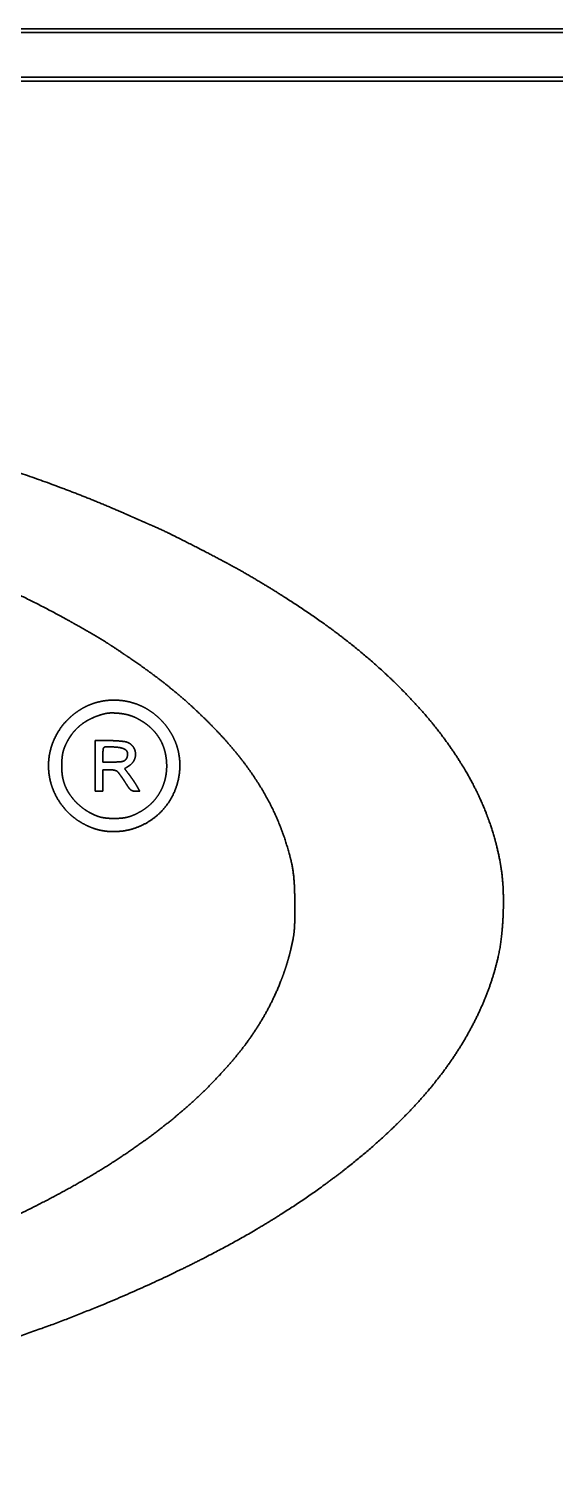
# Model space of a CAD drawing. Extents: x 5997 to 10491, y -672 to 3388.
# Drawn here: x 8859.4 to 8894.6, y 1992.6 to 2088.3 of the extents above; entities that cross this region are included whole.
import ezdxf

# ---------------------------------------------------------------- set-up
doc = ezdxf.new("R2010")
doc.units = 0
doc.header["$LTSCALE"] = 5
doc.layers.add('1', color=7, linetype='CONTINUOUS', true_color=0xffffff)

msp = doc.modelspace()

# ---------------------------------------------------------------- linework, layer by layer
at = {"layer": '1', "color": 7, "linetype": 'Continuous', "lineweight": 35}
for p, q in [((8376.073, 2088.076), (9230.073, 2088.076)), ((9094.065, 2088.326), (8512.081, 2088.326)), ((8512.073, 2085.076), (9230.073, 2085.076)), ((9091.573, 2084.826), (8514.573, 2084.826))]:
    msp.add_line(p, q, dxfattribs=at)
for points, weights, knots in [([(8808.28, 2067.027), (8810.656, 2066.961), (8813.031, 2066.859), (8817.686, 2066.586), (8819.964, 2066.413), (8824.459, 2065.991), (8826.676, 2065.743), (8831.084, 2065.17), (8833.274, 2064.845), (8838.283, 2064.006), (8841.095, 2063.457), (8846.64, 2062.218), (8849.371, 2061.526), (8854.636, 2060.032), (8857.17, 2059.231), (8861.927, 2057.57), (8864.142, 2056.692), (8866.443, 2055.668), (8866.566, 2055.613), (8866.817, 2055.502), (8866.944, 2055.447), (8867.184, 2055.342), (8867.297, 2055.292), (8867.484, 2055.211), (8867.557, 2055.18), (8868.027, 2054.981), (8868.417, 2054.802), (8869.433, 2054.299), (8870.062, 2053.982), (8871.336, 2053.328), (8871.98, 2052.99), (8873.108, 2052.389), (8873.589, 2052.121), (8875.695, 2050.899), (8877.283, 2049.885), (8880.208, 2047.837), (8881.53, 2046.789), (8883.928, 2044.643), (8884.998, 2043.55), (8886.918, 2041.312), (8887.749, 2040.162), (8888.813, 2038.4), (8889.117, 2037.838), (8889.667, 2036.693), (8889.912, 2036.112), (8890.338, 2034.941), (8890.519, 2034.354), (8890.815, 2033.184), (8890.927, 2032.602), (8891.068, 2031.56), (8891.105, 2031.102), (8891.133, 2030.119), (8891.129, 2029.596), (8891.083, 2028.556), (8891.042, 2028.04), (8890.93, 2027.085), (8890.853, 2026.648), (8890.536, 2025.305), (8890.251, 2024.414), (8889.528, 2022.645), (8889.097, 2021.77), (8888.093, 2020.04), (8887.521, 2019.189), (8886.235, 2017.522), (8885.529, 2016.705), (8883.653, 2014.767), (8882.46, 2013.675), (8879.864, 2011.575), (8878.473, 2010.562), (8875.468, 2008.596), (8873.859, 2007.647), (8870.389, 2005.81), (8868.538, 2004.91), (8863.268, 2002.572), (8859.799, 2001.26), (8852.354, 1998.912), (8848.399, 1997.843), (8840.153, 1995.978), (8835.868, 1995.185), (8827.118, 1993.918), (8822.659, 1993.436), (8817.146, 1993.04), (8816.106, 1992.97), (8814.27, 1992.853), (8813.474, 1992.81), (8811.865, 1992.737), (8811.053, 1992.707), (8809.143, 1992.655), (8808.045, 1992.628), (8804.089, 1992.548), (8801.231, 1992.551), (8798.373, 1992.614)], [0.500030023501, 0.499989992166, 0.499989992166, 0.499979215722, 0.499979215722, 0.499976587102, 0.499976587102, 0.49997422202, 0.49997422202, 0.499909023712, 0.499909023712, 0.499896145293, 0.499896145293, 0.499881921622, 0.499881921622, 0.499745873454, 0.499745873454, 0.500029642454, 0.500029642454, 0.500029692131, 0.500029692131, 0.500029694945, 0.500029694945, 0.500026212039, 0.500026212039, 0.499883684514, 0.499883684514, 0.500021092684, 0.500021092684, 0.500019726441, 0.500019726441, 0.499977454889, 0.499977454889, 0.499726034466, 0.499726034466, 0.499441853347, 0.499441853347, 0.499303232153, 0.499303232153, 0.498885526052, 0.498885526052, 0.499653759918, 0.499653759918, 0.499622993922, 0.499622993922, 0.499601925439, 0.499601925439, 0.499492528859, 0.499492528859, 0.499561310037, 0.499561310037, 0.499812975737, 0.499812975737, 0.499810926925, 0.499810926925, 0.499478101841, 0.499478101841, 0.499009815084, 0.499009815084, 0.499237143866, 0.499237143866, 0.499315530735, 0.499315530735, 0.499508331187, 0.499508331187, 0.499413477283, 0.499413477283, 0.499605966592, 0.499605966592, 0.499674359563, 0.499674359563, 0.49982999087, 0.49982999087, 0.499506877199, 0.499506877199, 0.499742119769, 0.499742119769, 0.499772482911, 0.499772482911, 0.499813480433, 0.499813480433, 0.500027169501, 0.500027169501, 0.500016239485, 0.500016239485, 0.500017086958, 0.500017086958, 0.500027800524, 0.500027800524, 0.499954908637, 0.499954908637, 0.500030023501], [0, 0, 0, 0, 0.035336, 0.035336, 0.069292, 0.069292, 0.102438, 0.102438, 0.135341, 0.135341, 0.177898, 0.177898, 0.219732, 0.219732, 0.259177, 0.259177, 0.294531, 0.294531, 0.296541, 0.296541, 0.298598, 0.298598, 0.300427, 0.300427, 0.301618, 0.301618, 0.307987, 0.307987, 0.318435, 0.318435, 0.329226, 0.329226, 0.337397, 0.337397, 0.365318, 0.365318, 0.390298, 0.390298, 0.412919, 0.412919, 0.433848, 0.433848, 0.443268, 0.443268, 0.452557, 0.452557, 0.461604, 0.461604, 0.470306, 0.470306, 0.477059, 0.477059, 0.484737, 0.484737, 0.492336, 0.492336, 0.498837, 0.498837, 0.512522, 0.512522, 0.526769, 0.526769, 0.541715, 0.541715, 0.557447, 0.557447, 0.580977, 0.580977, 0.605998, 0.605998, 0.633146, 0.633146, 0.66302, 0.66302, 0.716814, 0.716814, 0.77621, 0.77621, 0.839341, 0.839341, 0.904292, 0.904292, 0.91939, 0.91939, 0.930937, 0.930937, 0.942706, 0.942706, 0.958614, 0.958614, 1, 1, 1, 1]), ([(8797.485, 2061.132), (8798.159, 2061.155), (8798.833, 2061.165), (8801.218, 2061.154), (8802.928, 2061.143), (8806.367, 2061.115), (8808.097, 2061.099), (8810.398, 2061.074), (8810.969, 2061.053), (8812.746, 2060.945), (8813.951, 2060.866), (8816.151, 2060.712), (8817.146, 2060.635), (8819.032, 2060.473), (8819.924, 2060.388), (8821.703, 2060.203), (8822.591, 2060.103), (8826.949, 2059.57), (8830.403, 2059.028), (8837.084, 2057.747), (8840.303, 2056.996), (8846.453, 2055.298), (8849.378, 2054.353), (8854.892, 2052.308), (8857.464, 2051.185), (8860.371, 2049.715), (8860.771, 2049.507), (8861.625, 2049.048), (8862.08, 2048.799), (8862.957, 2048.309), (8863.379, 2048.068), (8864.079, 2047.663), (8864.355, 2047.494), (8865.421, 2046.8), (8866.206, 2046.269), (8867.629, 2045.265), (8868.262, 2044.787), (8869.448, 2043.83), (8870, 2043.352), (8871.084, 2042.341), (8871.618, 2041.81), (8872.647, 2040.717), (8873.135, 2040.149), (8874.034, 2039.003), (8874.439, 2038.425), (8875.169, 2037.254), (8875.493, 2036.664), (8876.063, 2035.466), (8876.306, 2034.861), (8876.641, 2033.85), (8876.76, 2033.454), (8876.952, 2032.737), (8877.02, 2032.414), (8877.119, 2031.75), (8877.152, 2031.408), (8877.186, 2030.607), (8877.196, 2030.147), (8877.194, 2029.341), (8877.191, 2028.994), (8877.182, 2028.453), (8877.172, 2028.258), (8877.141, 2027.9), (8877.118, 2027.736), (8877.048, 2027.363), (8877.004, 2027.152), (8876.749, 2026.067), (8876.474, 2025.212), (8876.129, 2024.382), (8875.78, 2023.54), (8875.366, 2022.728), (8874.383, 2021.125), (8873.818, 2020.338), (8872.513, 2018.775), (8871.785, 2017.994), (8870.175, 2016.445), (8869.293, 2015.681), (8867.381, 2014.194), (8866.358, 2013.465), (8864.169, 2012.041), (8863.004, 2011.347), (8860.528, 2009.998), (8859.221, 2009.337), (8856.468, 2008.051), (8855.02, 2007.432), (8851.977, 2006.244), (8850.386, 2005.67), (8847.086, 2004.577), (8845.38, 2004.058), (8841.877, 2003.087), (8840.083, 2002.633), (8833.304, 2001.075), (8828.273, 2000.207), (8817.852, 1998.991), (8812.478, 1998.617), (8801.649, 1998.37), (8796.204, 1998.498), (8785.5, 1999.245), (8780.255, 1999.879), (8774.882, 2000.807), (8774.716, 2000.836), (8774.39, 2000.894), (8774.23, 2000.922), (8773.932, 2000.976), (8773.796, 2001.001), (8773.586, 2001.04), (8773.513, 2001.054), (8773.37, 2001.084), (8773.301, 2001.098), (8773.116, 2001.134), (8773, 2001.156), (8772.752, 2001.203), (8772.619, 2001.229), (8772.352, 2001.279), (8772.218, 2001.303), (8771.126, 2001.505), (8770.171, 2001.7), (8768.122, 2002.158), (8767.026, 2002.417), (8764.811, 2002.969), (8763.691, 2003.262), (8761.538, 2003.853), (8760.506, 2004.153), (8756.553, 2005.366), (8753.674, 2006.403), (8748.281, 2008.64), (8745.787, 2009.867), (8741.251, 2012.469), (8739.218, 2013.838), (8737.289, 2015.349), (8735.644, 2016.637), (8734.159, 2018.107), (8732.855, 2019.739), (8732.001, 2020.807), (8731.251, 2021.951), (8730.612, 2023.16), (8730.028, 2024.263), (8729.586, 2025.43), (8729.292, 2026.642), (8729.011, 2027.795), (8728.886, 2028.975), (8728.917, 2030.162), (8728.948, 2031.359), (8729.132, 2032.542), (8729.466, 2033.692), (8730.018, 2035.592), (8730.906, 2037.36), (8732.101, 2038.936), (8733.499, 2040.782), (8735.096, 2042.458), (8736.873, 2043.942), (8738.962, 2045.687), (8741.206, 2047.225), (8743.587, 2048.544), (8746.326, 2050.061), (8749.155, 2051.404), (8755.302, 2053.866), (8758.61, 2054.986), (8765.614, 2056.94), (8769.296, 2057.799), (8776.958, 2059.244), (8780.933, 2059.828), (8789.103, 2060.693), (8793.29, 2060.986), (8797.485, 2061.132)], [0.500157034642, 0.500092889428, 0.500092889428, 0.500156542567, 0.500156542567, 0.500156670447, 0.500156670447, 0.50005351714, 0.50005351714, 0.500153712399, 0.500153712399, 0.500146671973, 0.500146671973, 0.50014348262, 0.50014348262, 0.500143228926, 0.500143228926, 0.499966645085, 0.499966645085, 0.499890070941, 0.499890070941, 0.499849972728, 0.499849972728, 0.499627091984, 0.499627091984, 0.500131127321, 0.500131127321, 0.500145808234, 0.500145808234, 0.50014649775, 0.50014649775, 0.500047569593, 0.500047569593, 0.500097309707, 0.500097309707, 0.499984497395, 0.499984497395, 0.499943596309, 0.499943596309, 0.499979203411, 0.499979203411, 0.4998189096, 0.4998189096, 0.499675398445, 0.499675398445, 0.499624158782, 0.499624158782, 0.499511447573, 0.499511447573, 0.500017008034, 0.500017008034, 0.499623556101, 0.499623556101, 0.499687530675, 0.499687530675, 0.500072913624, 0.500072913624, 0.500148587776, 0.500148587776, 0.499947229709, 0.499947229709, 0.499757015064, 0.499757015064, 0.500072778777, 0.500072778777, 0.49904828278, 0.49904828278, 0.500157034642, 0.499136931431, 0.499136931431, 0.499271663627, 0.499271663627, 0.499662531504, 0.499662531504, 0.499696432212, 0.499696432212, 0.499861025559, 0.499861025559, 0.499903707319, 0.499903707319, 0.499997454828, 0.499997454828, 0.499982238332, 0.499982238332, 0.500043396308, 0.500043396308, 0.500054296498, 0.500054296498, 0.500074597507, 0.500074597507, 0.499655797189, 0.499655797189, 0.499793699165, 0.499793699165, 0.4998007877, 0.4998007877, 0.499729536603, 0.499729536603, 0.500156435318, 0.500156435318, 0.500156300812, 0.500156300812, 0.500156404589, 0.500156404589, 0.50013743034, 0.50013743034, 0.50015032488, 0.50015032488, 0.500156654506, 0.500156654506, 0.500156633065, 0.500156633065, 0.500156642326, 0.500156642326, 0.500099237437, 0.500099237437, 0.500132496936, 0.500132496936, 0.500133323127, 0.500133323127, 0.500120112773, 0.500120112773, 0.499776676003, 0.499776676003, 0.499480123441, 0.499480123441, 0.499296370468, 0.499296370468, 0.500157034642, 0.497917649008, 0.497917649008, 0.500157034642, 0.498685529313, 0.498685529313, 0.500157034642, 0.497593687155, 0.497593687155, 0.500157034642, 0.497251529565, 0.497251529565, 0.500157034642, 0.497410939772, 0.497410939772, 0.500157034642, 0.494605365868, 0.494605365868, 0.500157034642, 0.498019896791, 0.498019896791, 0.500157034642, 0.49865079626, 0.49865079626, 0.500157034642, 0.499507338711, 0.499507338711, 0.499663510549, 0.499663510549, 0.499850744442, 0.499850744442, 0.499884575698, 0.499884575698, 0.499947655119, 0.499947655119, 0.500157034642], [0, 0, 0, 0, 0.005686, 0.005686, 0.020099, 0.020099, 0.034681, 0.034681, 0.039499, 0.039499, 0.049687, 0.049687, 0.058096, 0.058096, 0.06565, 0.06565, 0.073182, 0.073182, 0.10267, 0.10267, 0.130554, 0.130554, 0.1565, 0.1565, 0.180203, 0.180203, 0.184015, 0.184015, 0.188401, 0.188401, 0.192508, 0.192508, 0.195241, 0.195241, 0.203261, 0.203261, 0.209971, 0.209971, 0.216148, 0.216148, 0.222519, 0.222519, 0.228862, 0.228862, 0.234846, 0.234846, 0.240559, 0.240559, 0.246098, 0.246098, 0.249609, 0.249609, 0.252411, 0.252411, 0.255329, 0.255329, 0.259246, 0.259246, 0.2622, 0.2622, 0.263859, 0.263859, 0.265267, 0.265267, 0.267104, 0.267104, 0.274775, 0.274775, 0.274775, 0.282569, 0.282569, 0.290873, 0.290873, 0.300039, 0.300039, 0.310066, 0.310066, 0.320871, 0.320871, 0.332539, 0.332539, 0.345148, 0.345148, 0.358713, 0.358713, 0.373293, 0.373293, 0.388669, 0.388669, 0.404623, 0.404623, 0.448646, 0.448646, 0.495137, 0.495137, 0.54218, 0.54218, 0.58785, 0.58785, 0.589308, 0.589308, 0.590717, 0.590717, 0.59192, 0.59192, 0.592565, 0.592565, 0.593177, 0.593177, 0.594196, 0.594196, 0.595366, 0.595366, 0.596542, 0.596542, 0.604976, 0.604976, 0.614713, 0.614713, 0.62473, 0.62473, 0.634034, 0.634034, 0.660512, 0.660512, 0.684583, 0.684583, 0.705835, 0.705835, 0.705835, 0.723985, 0.723985, 0.723985, 0.73592, 0.73592, 0.73592, 0.746841, 0.746841, 0.746841, 0.75728, 0.75728, 0.75728, 0.767877, 0.767877, 0.767877, 0.785479, 0.785479, 0.785479, 0.806311, 0.806311, 0.806311, 0.830901, 0.830901, 0.830901, 0.859279, 0.859279, 0.890965, 0.890965, 0.925307, 0.925307, 0.961825, 0.961825, 1, 1, 1, 1]), ([(8864.277, 2034.769), (8864.078, 2034.806), (8863.883, 2034.861), (8863.693, 2034.932), (8863.488, 2035.009), (8863.288, 2035.1), (8862.9, 2035.31), (8862.713, 2035.428), (8862.362, 2035.685), (8862.201, 2035.823), (8862.051, 2035.973), (8861.638, 2036.387), (8861.312, 2036.871), (8861.084, 2037.409), (8860.859, 2037.94), (8860.743, 2038.506), (8860.742, 2039.083), (8860.74, 2039.659), (8860.853, 2040.223), (8861.076, 2040.754), (8861.301, 2041.29), (8861.624, 2041.773), (8862.035, 2042.184), (8862.302, 2042.45), (8862.599, 2042.682), (8862.923, 2042.876), (8863.241, 2043.066), (8863.581, 2043.213), (8863.937, 2043.315), (8864.292, 2043.416), (8864.658, 2043.471), (8865.028, 2043.477), (8865.403, 2043.484), (8865.776, 2043.444), (8866.142, 2043.358)], [0.502984013005, 0.50173822053, 0.50173822053, 0.502984013005, 0.502196666825, 0.502196666825, 0.502216180144, 0.502216180144, 0.5019745129, 0.5019745129, 0.502984013005, 0.496837136294, 0.496837136294, 0.502984013005, 0.496353686549, 0.496353686549, 0.502984013005, 0.496313684804, 0.496313684804, 0.502984013005, 0.496684884173, 0.496684884173, 0.502984013005, 0.500440868721, 0.500440868721, 0.502984013005, 0.500145314376, 0.500145314376, 0.502984013005, 0.500134204692, 0.500134204692, 0.502984013005, 0.500387375114, 0.500387375114, 0.502984013005], [0, 0, 0, 0, 0.045287, 0.045287, 0.045287, 0.094084, 0.094084, 0.143524, 0.143524, 0.190674, 0.190674, 0.190674, 0.31883, 0.31883, 0.31883, 0.443766, 0.443766, 0.443766, 0.566767, 0.566767, 0.566767, 0.689351, 0.689351, 0.689351, 0.768493, 0.768493, 0.768493, 0.845779, 0.845779, 0.845779, 0.9225, 0.9225, 0.9225, 1, 1, 1, 1]), ([(8864.046, 2042.431), (8864.154, 2042.469), (8864.273, 2042.507), (8864.482, 2042.566), (8864.573, 2042.586), (8864.755, 2042.612), (8864.845, 2042.619), (8865.051, 2042.62), (8865.167, 2042.616), (8865.459, 2042.598), (8865.635, 2042.576), (8865.965, 2042.516), (8866.119, 2042.476), (8866.27, 2042.423), (8866.421, 2042.37), (8866.568, 2042.305), (8866.868, 2042.144), (8867.021, 2042.051), (8867.169, 2041.949), (8867.401, 2041.789), (8867.612, 2041.604), (8867.799, 2041.395), (8867.981, 2041.192), (8868.136, 2040.967), (8868.261, 2040.724), (8868.387, 2040.478), (8868.48, 2040.218), (8868.541, 2039.948), (8868.604, 2039.665), (8868.636, 2039.376), (8868.637, 2039.085), (8868.637, 2038.718), (8868.584, 2038.354), (8868.478, 2038.001), (8868.376, 2037.66), (8868.22, 2037.339), (8868.014, 2037.048), (8867.807, 2036.753), (8867.555, 2036.495), (8867.265, 2036.28), (8866.962, 2036.055), (8866.63, 2035.873), (8866.277, 2035.738), (8866.114, 2035.676), (8865.946, 2035.634), (8865.774, 2035.612), (8865.561, 2035.584), (8865.347, 2035.57), (8864.918, 2035.569), (8864.704, 2035.582), (8864.491, 2035.609), (8864.32, 2035.63), (8864.152, 2035.672), (8863.991, 2035.733), (8863.732, 2035.831), (8863.486, 2035.956), (8863.255, 2036.107), (8863.021, 2036.259), (8862.805, 2036.435), (8862.609, 2036.633), (8862.417, 2036.826), (8862.248, 2037.038), (8862.102, 2037.267), (8861.964, 2037.483), (8861.855, 2037.716), (8861.777, 2037.96), (8861.718, 2038.144), (8861.678, 2038.332), (8861.655, 2038.524), (8861.63, 2038.742), (8861.619, 2038.962), (8861.626, 2039.397), (8861.644, 2039.611), (8861.676, 2039.824), (8861.702, 2039.998), (8861.748, 2040.167), (8861.815, 2040.33), (8861.917, 2040.58), (8862.043, 2040.819), (8862.192, 2041.045), (8862.333, 2041.258), (8862.497, 2041.453), (8862.683, 2041.629), (8862.869, 2041.805), (8863.074, 2041.958), (8863.296, 2042.087), (8863.532, 2042.224), (8863.779, 2042.338), (8864.046, 2042.431)], [0.500600324476, 0.501000025886, 0.501000025886, 0.500378357561, 0.500378357561, 0.500310553394, 0.500310553394, 0.500945762906, 0.500945762906, 0.500576622103, 0.500576622103, 0.50010623444, 0.50010623444, 0.501136119112, 0.500123591568, 0.500123591568, 0.500621232719, 0.500621232719, 0.501136119112, 0.498810019202, 0.498810019202, 0.501136119112, 0.498366978926, 0.498366978926, 0.501136119112, 0.498450896607, 0.498450896607, 0.501136119112, 0.499147834731, 0.499147834731, 0.501136119112, 0.497558161432, 0.497558161432, 0.501136119112, 0.496800818883, 0.496800818883, 0.501136119112, 0.496922450778, 0.496922450778, 0.501136119112, 0.497997960348, 0.497997960348, 0.501136119112, 0.498800204385, 0.498800204385, 0.501136119112, 0.50047809343, 0.50047809343, 0.500477842155, 0.500477842155, 0.501136119112, 0.498748917252, 0.498748917252, 0.501136119112, 0.499192505917, 0.499192505917, 0.501136119112, 0.499294688511, 0.499294688511, 0.501136119112, 0.499195446987, 0.499195446987, 0.501136119112, 0.49839273919, 0.49839273919, 0.501136119112, 0.499546327971, 0.499546327971, 0.501136119112, 0.500420613542, 0.500420613542, 0.500404853969, 0.500404853969, 0.501136119112, 0.498730449813, 0.498730449813, 0.501136119112, 0.499554047983, 0.499554047983, 0.501136119112, 0.498910727409, 0.498910727409, 0.501136119112, 0.49892979442, 0.49892979442, 0.501136119112, 0.499621293629, 0.499621293629, 0.500600324476], [0, 0, 0, 0, 0.01592, 0.01592, 0.027799, 0.027799, 0.039392, 0.039392, 0.054281, 0.054281, 0.076933, 0.076933, 0.097419, 0.097419, 0.097419, 0.118081, 0.118081, 0.141255, 0.141255, 0.141255, 0.177524, 0.177524, 0.177524, 0.212932, 0.212932, 0.212932, 0.248989, 0.248989, 0.248989, 0.287078, 0.287078, 0.287078, 0.335515, 0.335515, 0.335515, 0.382796, 0.382796, 0.382796, 0.431022, 0.431022, 0.431022, 0.482057, 0.482057, 0.482057, 0.505615, 0.505615, 0.505615, 0.534893, 0.534893, 0.564175, 0.564175, 0.564175, 0.587791, 0.587791, 0.587791, 0.625746, 0.625746, 0.625746, 0.664191, 0.664191, 0.664191, 0.701794, 0.701794, 0.701794, 0.737452, 0.737452, 0.737452, 0.764392, 0.764392, 0.764392, 0.795263, 0.795263, 0.825417, 0.825417, 0.825417, 0.850154, 0.850154, 0.850154, 0.888327, 0.888327, 0.888327, 0.924523, 0.924523, 0.924523, 0.961007, 0.961007, 0.961007, 1, 1, 1, 1]), ([(8866.142, 2043.358), (8866.563, 2043.258), (8866.965, 2043.095), (8867.337, 2042.873), (8867.716, 2042.645), (8868.06, 2042.365), (8868.359, 2042.039), (8868.657, 2041.713), (8868.906, 2041.348), (8869.099, 2040.951), (8869.287, 2040.564), (8869.412, 2040.152), (8869.472, 2039.725), (8869.57, 2039.027), (8869.502, 2038.325), (8869.27, 2037.659), (8869.039, 2036.993), (8868.658, 2036.4), (8868.148, 2035.913), (8867.638, 2035.427), (8867.027, 2035.073), (8866.351, 2034.874), (8865.675, 2034.674), (8864.97, 2034.638), (8864.277, 2034.769)], [0.502984013005, 0.499005328998, 0.499005328998, 0.502984013005, 0.499493417369, 0.499493417369, 0.502984013005, 0.499474381465, 0.499474381465, 0.502984013005, 0.498884851761, 0.498884851761, 0.502984013005, 0.493620699736, 0.493620699736, 0.502984013005, 0.493588395947, 0.493588395947, 0.502984013005, 0.49358948396, 0.49358948396, 0.502984013005, 0.493624268519, 0.493624268519, 0.502984013005], [0, 0, 0, 0, 0.099343, 0.099343, 0.099343, 0.200128, 0.200128, 0.200128, 0.29997, 0.29997, 0.29997, 0.396519, 0.396519, 0.396519, 0.551718, 0.551718, 0.551718, 0.703934, 0.703934, 0.703934, 0.853314, 0.853314, 0.853314, 1, 1, 1, 1]), ([(8863.864, 2040.779), (8864.167, 2040.777), (8864.47, 2040.776), (8864.897, 2040.773), (8865.021, 2040.77), (8865.264, 2040.759), (8865.384, 2040.751), (8865.606, 2040.732), (8865.708, 2040.721), (8865.81, 2040.708), (8865.868, 2040.7), (8865.925, 2040.687), (8865.98, 2040.668)], [0.510448652241, 0.510448652241, 0.510448652241, 0.51038241065, 0.51038241065, 0.510370768593, 0.510370768593, 0.510377154404, 0.510377154404, 0.510448652241, 0.508744010332, 0.508744010332, 0.510448652241], [0, 0, 0, 0, 0.428603, 0.428603, 0.602974, 0.602974, 0.772678, 0.772678, 0.917941, 0.917941, 0.917941, 1, 1, 1, 1]), ([(8864.428, 2040.299), (8864.461, 2040.332), (8864.504, 2040.351), (8864.551, 2040.352), (8864.682, 2040.355), (8864.812, 2040.356), (8865.078, 2040.349), (8865.213, 2040.34), (8865.451, 2040.316), (8865.553, 2040.297), (8865.653, 2040.269), (8865.727, 2040.248), (8865.798, 2040.217), (8865.863, 2040.176), (8865.917, 2040.142), (8865.96, 2040.095), (8865.989, 2040.039), (8866.018, 2039.983), (8866.032, 2039.921), (8866.028, 2039.858), (8866.024, 2039.783), (8866.008, 2039.709), (8865.981, 2039.638), (8865.959, 2039.58), (8865.925, 2039.527), (8865.881, 2039.483), (8865.839, 2039.441), (8865.789, 2039.41), (8865.732, 2039.393), (8865.65, 2039.368), (8865.566, 2039.354), (8865.481, 2039.35), (8865.32, 2039.343), (8865.16, 2039.339), (8864.79, 2039.339), (8864.581, 2039.339), (8864.372, 2039.339)], [0.51238250108, 0.488102546309, 0.488102546309, 0.51238250108, 0.512270150235, 0.512270150235, 0.512124841355, 0.512124841355, 0.511167633292, 0.511167633292, 0.51238250108, 0.508738021303, 0.508738021303, 0.51238250108, 0.500550090708, 0.500550090708, 0.51238250108, 0.500172780927, 0.500172780927, 0.51238250108, 0.508379906971, 0.508379906971, 0.51238250108, 0.504942575324, 0.504942575324, 0.51238250108, 0.502024390803, 0.502024390803, 0.51238250108, 0.509686984692, 0.509686984692, 0.51238250108, 0.512299515797, 0.512299515797, 0.51238250108, 0.51238250108, 0.51238250108], [0, 0, 0, 0, 0.033386, 0.033386, 0.033386, 0.130931, 0.130931, 0.232076, 0.232076, 0.309864, 0.309864, 0.309864, 0.367651, 0.367651, 0.367651, 0.415707, 0.415707, 0.415707, 0.464441, 0.464441, 0.464441, 0.524257, 0.524257, 0.524257, 0.5741, 0.5741, 0.5741, 0.622083, 0.622083, 0.622083, 0.692719, 0.692719, 0.692719, 0.826005, 0.826005, 1, 1, 1, 1]), ([(8864.372, 2039.339), (8864.372, 2039.49), (8864.372, 2039.64), (8864.372, 2039.85), (8864.373, 2039.909), (8864.378, 2040.021), (8864.382, 2040.074), (8864.393, 2040.17), (8864.399, 2040.213), (8864.406, 2040.256), (8864.408, 2040.272), (8864.416, 2040.287), (8864.428, 2040.299)], [0.51238250108, 0.51238250108, 0.51238250108, 0.512290426674, 0.512290426674, 0.512206404922, 0.512206404922, 0.512274108795, 0.512274108795, 0.51238250108, 0.49587249964, 0.49587249964, 0.51238250108], [0, 0, 0, 0, 0.466232, 0.466232, 0.64915, 0.64915, 0.813302, 0.813302, 0.947962, 0.947962, 0.947962, 1, 1, 1, 1]), ([(8865.98, 2040.668), (8866.135, 2040.615), (8866.269, 2040.521), (8866.371, 2040.392), (8866.473, 2040.263), (8866.534, 2040.11), (8866.55, 2039.946), (8866.567, 2039.78), (8866.537, 2039.616), (8866.464, 2039.466), (8866.39, 2039.315), (8866.278, 2039.189), (8866.136, 2039.098), (8866.033, 2039.031), (8865.93, 2038.965), (8865.827, 2038.898)], [0.510448652241, 0.49651711592, 0.49651711592, 0.510448652241, 0.496792981039, 0.496792981039, 0.510448652241, 0.497406940504, 0.497406940504, 0.510448652241, 0.498076775506, 0.498076775506, 0.510448652241, 0.510448652241, 0.510448652241, 0.510448652241], [0, 0, 0, 0, 0.218137, 0.218137, 0.218137, 0.431097, 0.431097, 0.431097, 0.641667, 0.641667, 0.641667, 0.848828, 0.848828, 0.848828, 1, 1, 1, 1]), ([(8866.838, 2037.392), (8866.739, 2037.392), (8866.639, 2037.392), (8866.54, 2037.392), (8866.479, 2037.392), (8866.418, 2037.4), (8866.358, 2037.415), (8866.31, 2037.428), (8866.266, 2037.452), (8866.228, 2037.485), (8866.177, 2037.53), (8866.132, 2037.582), (8866.093, 2037.638), (8866.01, 2037.759), (8865.929, 2037.882), (8865.798, 2038.088), (8865.744, 2038.169), (8865.639, 2038.324), (8865.586, 2038.398), (8865.488, 2038.532), (8865.442, 2038.592), (8865.395, 2038.652), (8865.374, 2038.679), (8865.349, 2038.704), (8865.322, 2038.726), (8865.298, 2038.744), (8865.271, 2038.758), (8865.243, 2038.766), (8865.198, 2038.78), (8865.152, 2038.791), (8865.053, 2038.811), (8864.999, 2038.819), (8864.889, 2038.829), (8864.834, 2038.831), (8864.643, 2038.831), (8864.507, 2038.831), (8864.372, 2038.831)], [0.510448652241, 0.510448652241, 0.510448652241, 0.510448652241, 0.507706407101, 0.507706407101, 0.510448652241, 0.500984454722, 0.500984454722, 0.510448652241, 0.507918937109, 0.507918937109, 0.510448652241, 0.510408071077, 0.510408071077, 0.510413313037, 0.510413313037, 0.510395422506, 0.510395422506, 0.510409735244, 0.510409735244, 0.510448652241, 0.5079013291, 0.5079013291, 0.510448652241, 0.504682112028, 0.504682112028, 0.510448652241, 0.510013149222, 0.510013149222, 0.510034518344, 0.510034518344, 0.510073893484, 0.510073893484, 0.510448652241, 0.510448652241, 0.510448652241], [0, 0, 0, 0, 0.097704, 0.097704, 0.097704, 0.157869, 0.157869, 0.157869, 0.206053, 0.206053, 0.206053, 0.27142, 0.27142, 0.27142, 0.412107, 0.412107, 0.504857, 0.504857, 0.591469, 0.591469, 0.664036, 0.664036, 0.664036, 0.697232, 0.697232, 0.697232, 0.725407, 0.725407, 0.725407, 0.769521, 0.769521, 0.820669, 0.820669, 0.872636, 0.872636, 1, 1, 1, 1]), ([(8865.827, 2038.898), (8865.933, 2038.758), (8866.04, 2038.617), (8866.192, 2038.416), (8866.237, 2038.354), (8866.331, 2038.222), (8866.379, 2038.152), (8866.471, 2038.015), (8866.514, 2037.948), (8866.59, 2037.829), (8866.621, 2037.777), (8866.713, 2037.613), (8866.776, 2037.503), (8866.838, 2037.392)], [0.510448652241, 0.510448652241, 0.510448652241, 0.510403248328, 0.510403248328, 0.510423799166, 0.510423799166, 0.510423245029, 0.510423245029, 0.510322013649, 0.510322013649, 0.510448652241, 0.510448652241, 0.510448652241], [0, 0, 0, 0, 0.291011, 0.291011, 0.417625, 0.417625, 0.557654, 0.557654, 0.689981, 0.689981, 0.7906, 0.7906, 1, 1, 1, 1])]:
    msp.add_rational_spline(points, weights, degree=3, knots=knots, dxfattribs=at)
for points in [[(8863.864, 2037.392), (8863.864, 2037.957), (8863.864, 2038.521), (8863.864, 2039.65), (8863.864, 2040.214), (8863.864, 2040.779)], [(8864.372, 2038.831), (8864.372, 2038.592), (8864.372, 2038.352), (8864.372, 2037.872), (8864.372, 2037.632), (8864.372, 2037.392)], [(8864.372, 2037.392), (8864.287, 2037.392), (8864.202, 2037.392), (8864.033, 2037.392), (8863.948, 2037.392), (8863.864, 2037.392)]]:
    msp.add_open_spline(points, degree=3, knots=[0, 0, 0, 0, 0.5, 0.5, 1, 1, 1, 1], dxfattribs=at)

doc.saveas('drawing.dxf')
